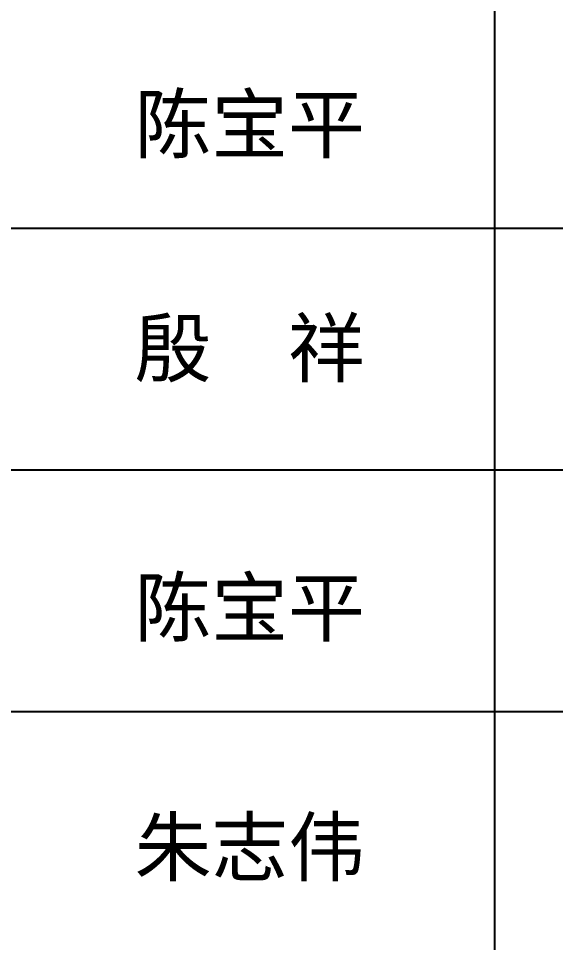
# Model space of a CAD drawing. Extents: x 32177600 to 32582346, y -189249 to 154687.
# Drawn here: x 32317195 to 32320973, y -79284 to -72784 of the extents above; entities that cross this region are included whole.
import ezdxf

# ---------------------------------------------------------------- set-up
doc = ezdxf.new("R2010")
doc.units = 0
doc.header["$LTSCALE"] = 1000
doc.header["$MEASUREMENT"] = 0
doc.layers.get('0').update_dxf_attribs({"linetype": 'CONTINUOUS'})
doc.layers.add('PUB_TEXT', color=7, linetype='CONTINUOUS')
doc.layers.add('PUB_TITLE', color=4, linetype='CONTINUOUS')
doc.styles.add('TQ', font='')
doc.styles.get('TQ').set_extended_font_data('SimSun')

# ---------------------------------------------------------------- blocks, each defined once
blk = doc.blocks.new('tk')
at = {"layer": 'PUB_TITLE'}
for p, q in [((31012514.6, -82916.2), (31012514.6, -76966.2)), ((31008732.1, -79516.2), (31014342.1, -79516.2)), ((31008732.1, -80366.2), (31014342.1, -80366.2)), ((31008732.1, -81216.2), (31014342.1, -81216.2))]:
    blk.add_line(p, q, dxfattribs=at)
at = {"layer": 'PUB_TEXT', "style": 'TQ'}
for s, p in [('陈宝平', (31011247.6, -79249.4)), ('殷  祥', (31011247.6, -80036.8)), ('陈宝平', (31011247.6, -80949.4)), ('朱志伟', (31011247.6, -81792.2))]:
    blk.add_text(s, height=198, dxfattribs=at).set_placement(p)

msp = doc.modelspace()

# ---------------------------------------------------------------- block references
at = {"xscale": 2, "yscale": 2, "zscale": 2}
msp.add_blockref('tk', (-29704483.9, 84773.3, 0), dxfattribs=at)
msp.add_blockref('tk', (-29704483.9, 84773.3, 0), dxfattribs=at)

doc.saveas('drawing.dxf')
